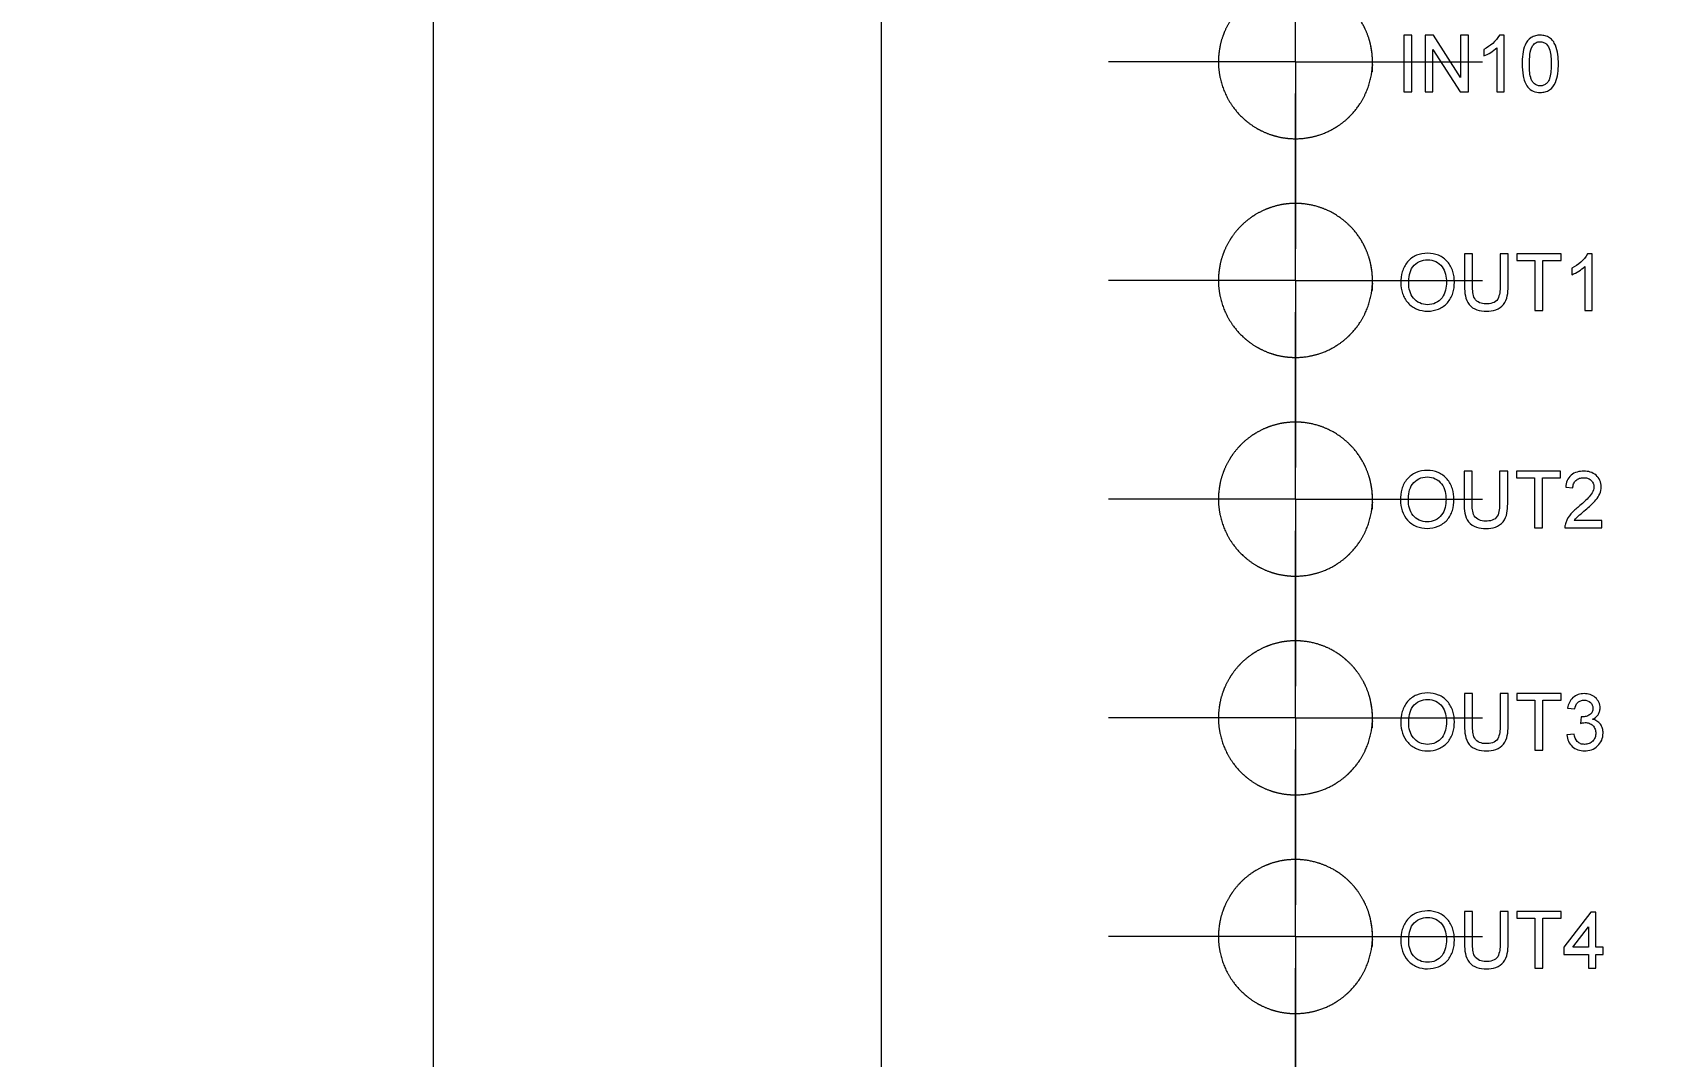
# Model space of a CAD drawing. Header units: millimetres. Extents: x -568 to 210, y 0 to 297.
# Drawn here: x 57.74 to 94.82, y 123.46 to 146.72 of the extents above; entities that cross this region are included whole.
import ezdxf

# ---------------------------------------------------------------- set-up
doc = ezdxf.new("R2010")
doc.units = ezdxf.units.MM
doc.styles.add('SLDTEXTSTYLE2', font='TXT', dxfattribs={"width": 0.605})
doc.dimstyles.new('SLDDIMSTYLE2', dxfattribs={"dimtxt": 2.568319, "dimasz": 3.5, "dimexe": 0, "dimexo": 0.0625, "dimgap": 0.64208, "dimtad": 2, "dimrnd": 1e-09, "dimzin": 12, "dimdsep": 46, "dimtxsty": 'SLDTEXTSTYLE2', "dimsah": 1, "dimcen": 0.09, "dimadec": 0, "dimazin": 0, "dimtfac": 1, "dimtofl": 0, "dimtmove": 0, "dimatfit": 3, "dimfxl": 1, "dimtolj": 1, "dimtzin": 12, "dimarcsym": 0})
doc.dimstyles.new('SLDDIMSTYLE4', dxfattribs={"dimtxt": 2.568319, "dimasz": 3.5, "dimexe": 0, "dimexo": 0.0625, "dimgap": 0.64208, "dimtad": 2, "dimrnd": 1e-09, "dimzin": 12, "dimdsep": 46, "dimtxsty": 'SLDTEXTSTYLE2', "dimblk1": 'NONE', "dimblk2": 'NONE', "dimsah": 1, "dimcen": 0.09, "dimadec": 0, "dimazin": 0, "dimtfac": 1, "dimtofl": 0, "dimtmove": 0, "dimatfit": 3, "dimldrblk": 'NONE', "dimfxl": 1, "dimtolj": 1, "dimtzin": 12, "dimarcsym": 0})

# ---------------------------------------------------------------- blocks, each defined once
blk = doc.blocks.new('*D5')
at = {"color": 7, "linetype": 'Continuous', "lineweight": 0}
for p, q in [((78.506, 255.585), (65.837, 255.585)), ((66.837, 255.585), (66.837, 101.342)), ((79.006, 101.342), (65.837, 101.342))]:
    blk.add_line(p, q, dxfattribs=at)
for points in [[(66.837, 255.585), (66.298, 252.085), (67.375, 252.085)], [(66.837, 101.342), (67.375, 104.842), (66.298, 104.842)]]:
    blk.add_solid(points, dxfattribs=at)
at = {"color": 7, "linetype": 'Continuous', "lineweight": 0, "insert": (63.426, 179.366), "char_height": 2.6458, "attachment_point": 1, "rotation": 90, "style": 'SLDTEXTSTYLE2'}
blk.add_mtext('154.24', dxfattribs=at)
blk = doc.blocks.new('SW_CENTERMARKSYMBOL_2')
at = {"color": 0, "linetype": 'Continuous', "lineweight": 0}
for p, q in [((0, 2.5), (0, 4.2494)), ((0, 0), (0, 2.5)), ((-2.5, 0), (-4.2494, 0)), ((0, 0), (-2.5, 0)), ((0, 0), (0, -2.5)), ((0, 0), (2.5, 0)), ((2.5, 0), (4.2494, 0)), ((0, -2.5), (0, -4.2494))]:
    blk.add_line(p, q, dxfattribs=at)
blk = doc.blocks.new('SW_CENTERMARKSYMBOL_3')
at = {"color": 0, "linetype": 'Continuous', "lineweight": 0}
for p, q in [((0, 2.5), (0, 4.2494)), ((0, 0), (0, 2.5)), ((-2.5, 0), (-4.2494, 0)), ((0, 0), (-2.5, 0)), ((0, 0), (0, -2.5)), ((0, 0), (2.5, 0)), ((2.5, 0), (4.2494, 0)), ((0, -2.5), (0, -4.2494))]:
    blk.add_line(p, q, dxfattribs=at)
blk = doc.blocks.new('SW_CENTERMARKSYMBOL_4')
at = {"color": 0, "linetype": 'Continuous', "lineweight": 0}
for p, q in [((0, 2.5), (0, 4.2494)), ((0, 0), (0, 2.5)), ((-2.5, 0), (-4.2494, 0)), ((0, 0), (-2.5, 0)), ((0, 0), (0, -2.5)), ((0, 0), (2.5, 0)), ((2.5, 0), (4.2494, 0)), ((0, -2.5), (0, -4.2494))]:
    blk.add_line(p, q, dxfattribs=at)
blk = doc.blocks.new('SW_CENTERMARKSYMBOL_5')
at = {"color": 0, "linetype": 'Continuous', "lineweight": 0}
for p, q in [((0, 2.5), (0, 4.2494)), ((0, 0), (0, 2.5)), ((-2.5, 0), (-4.2494, 0)), ((0, 0), (-2.5, 0)), ((0, 0), (0, -2.5)), ((0, 0), (2.5, 0)), ((2.5, 0), (4.2494, 0)), ((0, -2.5), (0, -4.2494))]:
    blk.add_line(p, q, dxfattribs=at)
blk = doc.blocks.new('SW_CENTERMARKSYMBOL_6')
at = {"color": 0, "linetype": 'Continuous', "lineweight": 0}
for p, q in [((0, 2.5), (0, 4.2494)), ((0, 0), (0, 2.5)), ((-2.5, 0), (-4.2494, 0)), ((0, 0), (-2.5, 0)), ((0, 0), (0, -2.5)), ((0, 0), (2.5, 0)), ((2.5, 0), (4.2494, 0)), ((0, -2.5), (0, -4.2494))]:
    blk.add_line(p, q, dxfattribs=at)
blk = doc.blocks.new('SW_CENTERMARKSYMBOL_7')
at = {"color": 0, "linetype": 'Continuous', "lineweight": 0}
for p, q in [((0, 2.5), (0, 4.2494)), ((0, 0), (0, 2.5)), ((-2.5, 0), (-4.2494, 0)), ((0, 0), (-2.5, 0)), ((0, 0), (0, -2.5)), ((0, 0), (2.5, 0)), ((2.5, 0), (4.2494, 0)), ((0, -2.5), (0, -4.2494))]:
    blk.add_line(p, q, dxfattribs=at)
blk = doc.blocks.new('*D37')
at = {"color": 7, "linetype": 'Continuous', "lineweight": 0, "attachment_point": 1, "rotation": 353.1961, "style": 'SLDTEXTSTYLE2'}
for s, insert, char_height in [('R', (122.812, 157.195), 2.646), ('719.48', (125.34, 156.894), 2.6458)]:
    blk.add_mtext(s, dxfattribs=dict(at, insert=insert, char_height=char_height))
blk = doc.blocks.new('_NONE')

msp = doc.modelspace()

# ---------------------------------------------------------------- linework, layer by layer
at = {"color": 7, "linetype": 'Continuous', "lineweight": 15}
for p, q in [((77.006, 236.185), (77.006, 104.291)), ((88.88, 146.658), (88.88, 145.374)), ((89.061, 146.658), (88.88, 146.658)), ((89.061, 145.374), (89.061, 146.658)), ((89.358, 146.658), (89.358, 145.374)), ((89.549, 146.658), (89.358, 146.658)), ((90.164, 145.7), (89.549, 146.658)), ((90.164, 146.658), (90.164, 145.7)), ((90.346, 146.658), (90.164, 146.658)), ((90.346, 145.374), (90.346, 146.658)), ((91.152, 146.658), (91.046, 146.658)), ((91.152, 145.374), (91.152, 146.658)), ((89.539, 146.332), (90.154, 145.374)), ((89.539, 145.374), (89.539, 146.332)), ((90.691, 146.337), (90.691, 146.186)), ((90.988, 146.375), (90.988, 145.374)), ((88.88, 145.374), (89.061, 145.374)), ((89.358, 145.374), (89.539, 145.374)), ((90.154, 145.374), (90.346, 145.374)), ((90.988, 145.374), (91.152, 145.374)), ((90.256, 141.69), (90.256, 140.951)), ((90.437, 141.69), (90.256, 141.69)), ((90.437, 140.96), (90.437, 141.69)), ((91.244, 141.69), (91.063, 141.69)), ((91.063, 141.69), (91.063, 140.96)), ((91.244, 140.951), (91.244, 141.69)), ((91.442, 141.69), (91.442, 141.542)), ((92.446, 141.69), (91.442, 141.69)), ((92.446, 141.542), (92.446, 141.69)), ((93.154, 141.69), (93.048, 141.69)), ((93.154, 140.406), (93.154, 141.69)), ((91.442, 141.542), (91.853, 141.542)), ((91.853, 141.542), (91.853, 140.406)), ((92.034, 141.542), (92.446, 141.542)), ((92.034, 140.406), (92.034, 141.542)), ((92.693, 141.369), (92.693, 141.217)), ((92.989, 141.406), (92.989, 140.406)), ((91.853, 140.406), (92.034, 140.406)), ((92.989, 140.406), (93.154, 140.406)), ((90.247, 136.755), (90.247, 136.016)), ((90.428, 136.755), (90.247, 136.755)), ((90.428, 136.024), (90.428, 136.755)), ((91.053, 136.755), (91.053, 136.024)), ((91.235, 136.755), (91.053, 136.755)), ((91.235, 136.016), (91.235, 136.755)), ((92.436, 136.755), (91.432, 136.755)), ((91.432, 136.755), (91.432, 136.606)), ((91.432, 136.606), (91.844, 136.606)), ((91.844, 136.606), (91.844, 135.47)), ((92.025, 136.606), (92.436, 136.606)), ((92.025, 135.47), (92.025, 136.606)), ((92.436, 136.606), (92.436, 136.755)), ((92.552, 136.392), (92.716, 136.376)), ((91.844, 135.47), (92.025, 135.47)), ((92.535, 135.47), (93.375, 135.47)), ((93.375, 135.635), (92.747, 135.635)), ((93.375, 135.47), (93.375, 135.635)), ((90.437, 131.701), (90.256, 131.701)), ((90.256, 131.701), (90.256, 130.962)), ((90.437, 130.971), (90.437, 131.701)), ((91.244, 131.701), (91.063, 131.701)), ((91.063, 131.701), (91.063, 130.971)), ((91.244, 130.962), (91.244, 131.701)), ((91.442, 131.701), (91.442, 131.553)), ((92.446, 131.701), (91.442, 131.701)), ((92.446, 131.553), (92.446, 131.701)), ((91.442, 131.553), (91.853, 131.553)), ((91.853, 131.553), (91.853, 130.417)), ((92.034, 131.553), (92.446, 131.553)), ((92.034, 130.417), (92.034, 131.553)), ((92.594, 131.372), (92.759, 131.355)), ((92.906, 131.174), (92.889, 131.026)), ((92.742, 130.779), (92.578, 130.763)), ((91.853, 130.417), (92.034, 130.417)), ((90.437, 126.751), (90.256, 126.751)), ((90.256, 126.751), (90.256, 126.012)), ((90.437, 126.02), (90.437, 126.751)), ((91.063, 126.751), (91.063, 126.02)), ((91.244, 126.751), (91.063, 126.751)), ((91.244, 126.012), (91.244, 126.751)), ((92.446, 126.751), (91.442, 126.751)), ((91.442, 126.751), (91.442, 126.602)), ((91.442, 126.602), (91.853, 126.602)), ((91.853, 126.602), (91.853, 125.467)), ((92.034, 126.602), (92.446, 126.602)), ((92.034, 125.467), (92.034, 126.602)), ((92.446, 126.602), (92.446, 126.751)), ((93.121, 126.734), (92.512, 125.944)), ((93.236, 126.734), (93.121, 126.734)), ((93.236, 125.944), (93.236, 126.734)), ((92.715, 125.944), (93.072, 126.406)), ((93.072, 126.406), (93.072, 125.944)), ((92.512, 125.944), (92.512, 125.779)), ((92.512, 125.779), (93.072, 125.779)), ((93.072, 125.944), (92.715, 125.944)), ((93.072, 125.779), (93.072, 125.467)), ((93.401, 125.944), (93.236, 125.944)), ((93.236, 125.779), (93.401, 125.779)), ((93.236, 125.467), (93.236, 125.779)), ((93.401, 125.779), (93.401, 125.944)), ((91.853, 125.467), (92.034, 125.467)), ((93.072, 125.467), (93.236, 125.467))]:
    msp.add_line(p, q, dxfattribs=at)
for points, knots in [([(88.165, 145.826), (88.165, 146.171), (88.154, 146.284), (88.11, 146.507), (88.076, 146.618), (87.989, 146.829), (87.936, 146.929), (87.809, 147.119), (87.736, 147.21), (87.494, 147.452), (87.299, 147.583), (86.877, 147.759), (86.646, 147.805), (86.302, 147.805), (86.186, 147.794), (85.96, 147.749), (85.851, 147.716), (85.639, 147.628), (85.536, 147.572), (85.347, 147.445), (85.258, 147.373), (85.095, 147.209), (85.023, 147.12), (84.897, 146.931), (84.842, 146.829), (84.755, 146.617), (84.722, 146.509), (84.678, 146.285), (84.666, 146.17), (84.666, 145.829), (84.712, 145.599), (84.885, 145.179), (85.014, 144.984), (85.255, 144.742), (85.345, 144.667), (85.536, 144.54), (85.636, 144.485), (85.848, 144.397), (85.96, 144.363), (86.184, 144.318), (86.298, 144.307), (86.645, 144.306), (86.873, 144.352), (87.193, 144.484), (87.293, 144.538), (87.483, 144.665), (87.573, 144.739), (87.815, 144.982), (87.945, 145.177), (88.119, 145.597), (88.165, 145.826), (88.165, 146.171)], [-0.0625, -0.0625, 0, 0, 0.03125, 0.03125, 0.0625, 0.0625, 0.09375, 0.09375, 0.125, 0.125, 0.1875, 0.1875, 0.25, 0.25, 0.28125, 0.28125, 0.3125, 0.3125, 0.34375, 0.34375, 0.375, 0.375, 0.40625, 0.40625, 0.4375, 0.4375, 0.46875, 0.46875, 0.5, 0.5, 0.5625, 0.5625, 0.625, 0.625, 0.65625, 0.65625, 0.6875, 0.6875, 0.71875, 0.71875, 0.75, 0.75, 0.8125, 0.8125, 0.84375, 0.84375, 0.875, 0.875, 0.9375, 0.9375, 1, 1, 1.03125, 1.03125]), ([(91.975, 146.658), (91.939, 146.658), (91.903, 146.655), (91.832, 146.637), (91.798, 146.622), (91.706, 146.563), (91.661, 146.5), (91.603, 146.368), (91.587, 146.296), (91.567, 146.152), (91.564, 146.08), (91.564, 146.008)], [0, 0, 0, 0, 0.125, 0.125, 0.25, 0.25, 0.5, 0.5, 0.75, 0.75, 1, 1, 1, 1]), ([(91.803, 146.422), (91.824, 146.448), (91.848, 146.472), (91.906, 146.503), (91.94, 146.509), (91.974, 146.51)], [0, 0, 0, 0, 0.5, 0.5, 1, 1, 1, 1]), ([(91.974, 146.51), (92, 146.509), (92.026, 146.506), (92.076, 146.486), (92.098, 146.472), (92.155, 146.417), (92.179, 146.369), (92.22, 146.218), (92.222, 146.112), (92.222, 146.008)], [0, 0, 0, 0, 0.125, 0.125, 0.25, 0.25, 0.5, 0.5, 1, 1, 1, 1]), ([(92.387, 146.008), (92.386, 146.08), (92.384, 146.152), (92.365, 146.294), (92.346, 146.364), (92.304, 146.465), (92.287, 146.497), (92.244, 146.556), (92.217, 146.581), (92.154, 146.621), (92.12, 146.635), (92.049, 146.654), (92.012, 146.657), (91.975, 146.658)], [0, 0, 0, 0, 0.25, 0.25, 0.5, 0.5, 0.625, 0.625, 0.75, 0.75, 0.875, 0.875, 1, 1, 1, 1]), ([(91.728, 146.008), (91.729, 146.079), (91.731, 146.15), (91.75, 146.291), (91.766, 146.361), (91.803, 146.422)], [0, 0, 0, 0, 0.5, 0.5, 1, 1, 1, 1]), ([(91.564, 146.008), (91.565, 145.916), (91.569, 145.825), (91.596, 145.689), (91.607, 145.645), (91.64, 145.559), (91.662, 145.519), (91.689, 145.481)], [0, 0, 0, 0, 0.5, 0.5, 0.75, 0.75, 1, 1, 1, 1]), ([(91.975, 145.506), (91.949, 145.507), (91.923, 145.511), (91.874, 145.531), (91.852, 145.546), (91.814, 145.582), (91.798, 145.602), (91.773, 145.648), (91.764, 145.673), (91.731, 145.799), (91.729, 145.904), (91.728, 146.008)], [0, 0, 0, 0, 0.125, 0.125, 0.25, 0.25, 0.375, 0.375, 0.5, 0.5, 1, 1, 1, 1]), ([(92.222, 146.008), (92.222, 145.904), (92.22, 145.799), (92.186, 145.673), (92.178, 145.648), (92.153, 145.602), (92.136, 145.582), (92.098, 145.546), (92.076, 145.531), (92.028, 145.511), (92.002, 145.507), (91.975, 145.506)], [0, 0, 0, 0, 0.5, 0.5, 0.625, 0.625, 0.75, 0.75, 0.875, 0.875, 1, 1, 1, 1]), ([(91.975, 145.358), (92.012, 145.358), (92.048, 145.362), (92.119, 145.379), (92.154, 145.394), (92.245, 145.454), (92.29, 145.516), (92.348, 145.649), (92.364, 145.72), (92.384, 145.863), (92.386, 145.935), (92.387, 146.008)], [0, 0, 0, 0, 0.125, 0.125, 0.25, 0.25, 0.5, 0.5, 0.75, 0.75, 1, 1, 1, 1]), ([(91.689, 145.481), (91.724, 145.441), (91.768, 145.407), (91.867, 145.366), (91.921, 145.359), (91.975, 145.358)], [0, 0, 0, 0, 0.5, 0.5, 1, 1, 1, 1]), ([(88.165, 140.858), (88.165, 141.203), (88.154, 141.316), (88.11, 141.539), (88.076, 141.649), (87.989, 141.861), (87.936, 141.961), (87.809, 142.151), (87.736, 142.241), (87.494, 142.484), (87.299, 142.615), (86.877, 142.791), (86.646, 142.837), (86.302, 142.837), (86.186, 142.826), (85.96, 142.781), (85.851, 142.747), (85.639, 142.659), (85.536, 142.604), (85.346, 142.477), (85.258, 142.404), (85.095, 142.241), (85.023, 142.152), (84.896, 141.963), (84.842, 141.861), (84.755, 141.649), (84.722, 141.54), (84.678, 141.317), (84.666, 141.202), (84.666, 140.861), (84.712, 140.632), (84.885, 140.212), (85.014, 140.016), (85.255, 139.774), (85.345, 139.7), (85.535, 139.572), (85.636, 139.518), (85.848, 139.429), (85.959, 139.395), (86.184, 139.35), (86.298, 139.339), (86.645, 139.338), (86.874, 139.384), (87.193, 139.516), (87.294, 139.57), (87.484, 139.698), (87.574, 139.772), (87.816, 140.014), (87.945, 140.209), (88.119, 140.629), (88.165, 140.858), (88.165, 141.203)], [-0.0625, -0.0625, 0, 0, 0.03125, 0.03125, 0.0625, 0.0625, 0.09375, 0.09375, 0.125, 0.125, 0.1875, 0.1875, 0.25, 0.25, 0.28125, 0.28125, 0.3125, 0.3125, 0.34375, 0.34375, 0.375, 0.375, 0.40625, 0.40625, 0.4375, 0.4375, 0.46875, 0.46875, 0.5, 0.5, 0.5625, 0.5625, 0.625, 0.625, 0.65625, 0.65625, 0.6875, 0.6875, 0.71875, 0.71875, 0.75, 0.75, 0.8125, 0.8125, 0.84375, 0.84375, 0.875, 0.875, 0.9375, 0.9375, 1, 1, 1.03125, 1.03125]), ([(89.417, 141.706), (89.331, 141.704), (89.245, 141.692), (89.087, 141.625), (89.016, 141.573), (88.905, 141.443), (88.865, 141.366), (88.816, 141.202), (88.809, 141.116), (88.807, 141.031)], [0, 0, 0, 0, 0.25, 0.25, 0.5, 0.5, 0.75, 0.75, 1, 1, 1, 1]), ([(90.026, 141.046), (90.024, 141.13), (90.015, 141.212), (89.964, 141.372), (89.924, 141.448), (89.813, 141.576), (89.742, 141.625), (89.588, 141.691), (89.502, 141.705), (89.417, 141.706)], [0, 0, 0, 0, 0.25, 0.25, 0.5, 0.5, 0.75, 0.75, 1, 1, 1, 1]), ([(88.989, 141.029), (88.99, 141.093), (88.993, 141.157), (89.019, 141.283), (89.042, 141.345), (89.119, 141.449), (89.172, 141.489), (89.288, 141.545), (89.353, 141.557), (89.418, 141.558)], [0, 0, 0, 0, 0.25, 0.25, 0.5, 0.5, 0.75, 0.75, 1, 1, 1, 1]), ([(89.418, 141.558), (89.481, 141.557), (89.544, 141.545), (89.657, 141.49), (89.707, 141.45), (89.781, 141.35), (89.807, 141.292), (89.838, 141.172), (89.844, 141.109), (89.845, 141.047)], [0, 0, 0, 0, 0.25, 0.25, 0.5, 0.5, 0.75, 0.75, 1, 1, 1, 1]), ([(88.807, 141.031), (88.808, 140.948), (88.821, 140.868), (88.876, 140.713), (88.916, 140.639), (89.028, 140.516), (89.097, 140.468), (89.249, 140.404), (89.333, 140.39), (89.417, 140.389)], [0, 0, 0, 0, 0.25, 0.25, 0.5, 0.5, 0.75, 0.75, 1, 1, 1, 1]), ([(89.416, 140.537), (89.354, 140.539), (89.293, 140.549), (89.182, 140.601), (89.133, 140.64), (89.056, 140.733), (89.028, 140.789), (88.995, 140.907), (88.989, 140.968), (88.989, 141.029)], [0, 0, 0, 0, 0.25, 0.25, 0.5, 0.5, 0.75, 0.75, 1, 1, 1, 1]), ([(89.845, 141.047), (89.844, 140.985), (89.839, 140.923), (89.809, 140.804), (89.783, 140.745), (89.706, 140.645), (89.656, 140.604), (89.543, 140.549), (89.479, 140.539), (89.416, 140.537)], [0, 0, 0, 0, 0.25, 0.25, 0.5, 0.5, 0.75, 0.75, 1, 1, 1, 1]), ([(89.417, 140.389), (89.501, 140.391), (89.585, 140.405), (89.74, 140.47), (89.812, 140.517), (89.922, 140.643), (89.963, 140.719), (90.014, 140.877), (90.024, 140.962), (90.026, 141.046)], [0, 0, 0, 0, 0.25, 0.25, 0.5, 0.5, 0.75, 0.75, 1, 1, 1, 1]), ([(90.256, 140.951), (90.257, 140.879), (90.26, 140.807), (90.288, 140.665), (90.313, 140.594), (90.404, 140.483), (90.469, 140.442), (90.607, 140.396), (90.68, 140.39), (90.753, 140.389)], [0, 0, 0, 0, 0.25, 0.25, 0.5, 0.5, 0.75, 0.75, 1, 1, 1, 1]), ([(90.739, 140.554), (90.69, 140.555), (90.64, 140.561), (90.551, 140.601), (90.511, 140.634), (90.461, 140.717), (90.451, 140.766), (90.439, 140.862), (90.438, 140.911), (90.437, 140.96)], [0, 0, 0, 0, 0.25, 0.25, 0.5, 0.5, 0.75, 0.75, 1, 1, 1, 1]), ([(91.063, 140.96), (91.062, 140.909), (91.061, 140.859), (91.046, 140.759), (91.034, 140.708), (90.982, 140.622), (90.938, 140.591), (90.842, 140.559), (90.79, 140.555), (90.739, 140.554)], [0, 0, 0, 0, 0.25, 0.25, 0.5, 0.5, 0.75, 0.75, 1, 1, 1, 1]), ([(90.753, 140.389), (90.826, 140.39), (90.898, 140.397), (91.034, 140.445), (91.095, 140.488), (91.188, 140.597), (91.213, 140.667), (91.24, 140.808), (91.243, 140.879), (91.244, 140.951)], [0, 0, 0, 0, 0.25, 0.25, 0.5, 0.5, 0.75, 0.75, 1, 1, 1, 1]), ([(88.165, 135.89), (88.165, 136.235), (88.154, 136.348), (88.11, 136.57), (88.076, 136.681), (87.989, 136.892), (87.936, 136.993), (87.81, 137.183), (87.736, 137.273), (87.494, 137.516), (87.299, 137.647), (86.877, 137.823), (86.646, 137.869), (86.302, 137.869), (86.186, 137.858), (85.96, 137.813), (85.851, 137.779), (85.638, 137.691), (85.536, 137.636), (85.346, 137.509), (85.258, 137.436), (85.095, 137.272), (85.022, 137.184), (84.896, 136.994), (84.842, 136.892), (84.755, 136.681), (84.722, 136.572), (84.678, 136.349), (84.666, 136.234), (84.666, 135.893), (84.712, 135.664), (84.884, 135.244), (85.014, 135.049), (85.255, 134.806), (85.344, 134.732), (85.535, 134.604), (85.635, 134.55), (85.847, 134.461), (85.959, 134.427), (86.184, 134.382), (86.298, 134.37), (86.645, 134.37), (86.874, 134.416), (87.193, 134.548), (87.294, 134.602), (87.484, 134.73), (87.574, 134.804), (87.816, 135.047), (87.946, 135.241), (88.119, 135.661), (88.165, 135.89), (88.165, 136.235)], [-0.0625, -0.0625, 0, 0, 0.03125, 0.03125, 0.0625, 0.0625, 0.09375, 0.09375, 0.125, 0.125, 0.1875, 0.1875, 0.25, 0.25, 0.28125, 0.28125, 0.3125, 0.3125, 0.34375, 0.34375, 0.375, 0.375, 0.40625, 0.40625, 0.4375, 0.4375, 0.46875, 0.46875, 0.5, 0.5, 0.5625, 0.5625, 0.625, 0.625, 0.65625, 0.65625, 0.6875, 0.6875, 0.71875, 0.71875, 0.75, 0.75, 0.8125, 0.8125, 0.84375, 0.84375, 0.875, 0.875, 0.9375, 0.9375, 1, 1, 1.03125, 1.03125]), ([(89.408, 136.771), (89.322, 136.769), (89.235, 136.757), (89.077, 136.69), (89.007, 136.637), (88.895, 136.508), (88.855, 136.43), (88.807, 136.266), (88.799, 136.181), (88.798, 136.096)], [0, 0, 0, 0, 0.25, 0.25, 0.5, 0.5, 0.75, 0.75, 1, 1, 1, 1]), ([(88.979, 136.094), (88.98, 136.158), (88.984, 136.222), (89.01, 136.347), (89.033, 136.41), (89.11, 136.514), (89.163, 136.554), (89.278, 136.61), (89.344, 136.622), (89.409, 136.623)], [0, 0, 0, 0, 0.25, 0.25, 0.5, 0.5, 0.75, 0.75, 1, 1, 1, 1]), ([(90.016, 136.111), (90.015, 136.194), (90.006, 136.277), (89.954, 136.437), (89.915, 136.513), (89.804, 136.64), (89.733, 136.689), (89.578, 136.756), (89.493, 136.77), (89.408, 136.771)], [0, 0, 0, 0, 0.25, 0.25, 0.5, 0.5, 0.75, 0.75, 1, 1, 1, 1]), ([(89.409, 136.623), (89.472, 136.622), (89.535, 136.61), (89.647, 136.555), (89.698, 136.515), (89.772, 136.415), (89.797, 136.357), (89.829, 136.236), (89.835, 136.174), (89.835, 136.112)], [0, 0, 0, 0, 0.25, 0.25, 0.5, 0.5, 0.75, 0.75, 1, 1, 1, 1]), ([(92.963, 136.755), (92.912, 136.754), (92.861, 136.749), (92.762, 136.721), (92.716, 136.697), (92.638, 136.63), (92.607, 136.587), (92.567, 136.494), (92.558, 136.443), (92.552, 136.392)], [0, 0, 0, 0, 0.25, 0.25, 0.5, 0.5, 0.75, 0.75, 1, 1, 1, 1]), ([(92.716, 136.376), (92.717, 136.407), (92.721, 136.438), (92.743, 136.498), (92.761, 136.524), (92.807, 136.567), (92.835, 136.583), (92.896, 136.603), (92.928, 136.606), (92.96, 136.606)], [0, 0, 0, 0, 0.25, 0.25, 0.5, 0.5, 0.75, 0.75, 1, 1, 1, 1]), ([(92.96, 136.606), (92.989, 136.606), (93.018, 136.603), (93.074, 136.586), (93.1, 136.572), (93.144, 136.533), (93.163, 136.51), (93.188, 136.457), (93.193, 136.428), (93.194, 136.399)], [0, 0, 0, 0, 0.25, 0.25, 0.5, 0.5, 0.75, 0.75, 1, 1, 1, 1]), ([(93.358, 136.4), (93.357, 136.45), (93.35, 136.5), (93.309, 136.59), (93.278, 136.63), (93.204, 136.695), (93.159, 136.72), (93.064, 136.749), (93.013, 136.754), (92.963, 136.755)], [0, 0, 0, 0, 0.25, 0.25, 0.5, 0.5, 0.75, 0.75, 1, 1, 1, 1]), ([(88.798, 136.096), (88.799, 136.013), (88.811, 135.933), (88.866, 135.777), (88.906, 135.704), (89.018, 135.581), (89.087, 135.533), (89.24, 135.469), (89.323, 135.455), (89.407, 135.454)], [0, 0, 0, 0, 0.25, 0.25, 0.5, 0.5, 0.75, 0.75, 1, 1, 1, 1]), ([(89.406, 135.602), (89.345, 135.604), (89.283, 135.614), (89.173, 135.665), (89.124, 135.705), (89.047, 135.798), (89.019, 135.854), (88.986, 135.971), (88.98, 136.032), (88.979, 136.094)], [0, 0, 0, 0, 0.25, 0.25, 0.5, 0.5, 0.75, 0.75, 1, 1, 1, 1]), ([(89.835, 136.112), (89.834, 136.05), (89.829, 135.988), (89.799, 135.869), (89.773, 135.81), (89.697, 135.71), (89.647, 135.669), (89.533, 135.614), (89.47, 135.604), (89.406, 135.602)], [0, 0, 0, 0, 0.25, 0.25, 0.5, 0.5, 0.75, 0.75, 1, 1, 1, 1]), ([(89.407, 135.454), (89.492, 135.456), (89.575, 135.47), (89.731, 135.535), (89.803, 135.582), (89.913, 135.708), (89.953, 135.784), (90.005, 135.942), (90.015, 136.026), (90.016, 136.111)], [0, 0, 0, 0, 0.25, 0.25, 0.5, 0.5, 0.75, 0.75, 1, 1, 1, 1]), ([(93.194, 136.399), (93.193, 136.35), (93.177, 136.303), (93.129, 136.22), (93.097, 136.183), (92.996, 136.077), (92.923, 136.013), (92.849, 135.951)], [0, 0, 0, 0, 0.25, 0.25, 0.5, 0.5, 1, 1, 1, 1]), ([(93.002, 135.873), (93.086, 135.945), (93.171, 136.016), (93.274, 136.145), (93.305, 136.19), (93.347, 136.292), (93.357, 136.345), (93.358, 136.4)], [0, 0, 0, 0, 0.5, 0.5, 0.75, 0.75, 1, 1, 1, 1]), ([(90.247, 136.016), (90.247, 135.944), (90.251, 135.872), (90.278, 135.73), (90.303, 135.659), (90.395, 135.548), (90.459, 135.507), (90.598, 135.461), (90.671, 135.455), (90.744, 135.454)], [0, 0, 0, 0, 0.25, 0.25, 0.5, 0.5, 0.75, 0.75, 1, 1, 1, 1]), ([(90.73, 135.619), (90.68, 135.62), (90.631, 135.626), (90.541, 135.666), (90.502, 135.699), (90.451, 135.782), (90.441, 135.831), (90.43, 135.927), (90.428, 135.976), (90.428, 136.024)], [0, 0, 0, 0, 0.25, 0.25, 0.5, 0.5, 0.75, 0.75, 1, 1, 1, 1]), ([(91.053, 136.024), (91.053, 135.974), (91.051, 135.924), (91.037, 135.823), (91.025, 135.773), (90.973, 135.687), (90.928, 135.656), (90.832, 135.624), (90.781, 135.62), (90.73, 135.619)], [0, 0, 0, 0, 0.25, 0.25, 0.5, 0.5, 0.75, 0.75, 1, 1, 1, 1]), ([(90.744, 135.454), (90.816, 135.455), (90.888, 135.462), (91.025, 135.51), (91.086, 135.553), (91.178, 135.662), (91.204, 135.732), (91.231, 135.873), (91.234, 135.944), (91.235, 136.016)], [0, 0, 0, 0, 0.25, 0.25, 0.5, 0.5, 0.75, 0.75, 1, 1, 1, 1]), ([(92.849, 135.951), (92.786, 135.901), (92.725, 135.849), (92.62, 135.729), (92.579, 135.659), (92.552, 135.585)], [0, 0, 0, 0, 0.5, 0.5, 1, 1, 1, 1]), ([(92.747, 135.635), (92.764, 135.659), (92.782, 135.682), (92.803, 135.702), (92.823, 135.723), (92.845, 135.742), (92.868, 135.761), (92.912, 135.799), (92.957, 135.836), (93.002, 135.873)], [0, 0, 0, 0, 0.000088015, 0.000088015, 0.000088015, 0.0001758013, 0.0001758013, 0.0001758013, 0.0003511761, 0.0003511761, 0.0003511761, 0.0003511761]), ([(92.552, 135.585), (92.547, 135.567), (92.542, 135.548), (92.539, 135.529), (92.537, 135.519), (92.536, 135.51), (92.536, 135.5), (92.535, 135.49), (92.535, 135.48), (92.535, 135.47)], [0, 0, 0, 0, 0.0000577205, 0.0000577205, 0.0000577205, 0.0000872214, 0.0000872214, 0.0000872214, 0.0001169303, 0.0001169303, 0.0001169303, 0.0001169303]), ([(88.165, 130.922), (88.165, 131.267), (88.154, 131.38), (88.11, 131.602), (88.077, 131.713), (87.989, 131.924), (87.936, 132.024), (87.81, 132.214), (87.736, 132.305), (87.575, 132.466), (87.487, 132.539), (87.296, 132.668), (87.194, 132.723), (86.877, 132.855), (86.646, 132.901), (86.302, 132.901), (86.186, 132.89), (85.96, 132.845), (85.85, 132.811), (85.638, 132.723), (85.535, 132.668), (85.346, 132.54), (85.257, 132.468), (85.094, 132.304), (85.022, 132.215), (84.896, 132.026), (84.842, 131.924), (84.755, 131.713), (84.722, 131.604), (84.678, 131.381), (84.666, 131.265), (84.666, 130.925), (84.711, 130.696), (84.884, 130.276), (85.014, 130.081), (85.254, 129.838), (85.344, 129.764), (85.535, 129.636), (85.635, 129.582), (85.847, 129.493), (85.959, 129.459), (86.184, 129.414), (86.298, 129.402), (86.645, 129.402), (86.874, 129.448), (87.193, 129.581), (87.294, 129.635), (87.484, 129.762), (87.574, 129.836), (87.816, 130.079), (87.946, 130.274), (88.119, 130.693), (88.165, 130.922), (88.165, 131.267)], [-0.0625, -0.0625, 0, 0, 0.03125, 0.03125, 0.0625, 0.0625, 0.09375, 0.09375, 0.125, 0.125, 0.15625, 0.15625, 0.1875, 0.1875, 0.25, 0.25, 0.28125, 0.28125, 0.3125, 0.3125, 0.34375, 0.34375, 0.375, 0.375, 0.40625, 0.40625, 0.4375, 0.4375, 0.46875, 0.46875, 0.5, 0.5, 0.5625, 0.5625, 0.625, 0.625, 0.65625, 0.65625, 0.6875, 0.6875, 0.71875, 0.71875, 0.75, 0.75, 0.8125, 0.8125, 0.84375, 0.84375, 0.875, 0.875, 0.9375, 0.9375, 1, 1, 1.03125, 1.03125]), ([(89.417, 131.718), (89.331, 131.716), (89.245, 131.704), (89.087, 131.636), (89.016, 131.584), (88.905, 131.454), (88.865, 131.377), (88.816, 131.213), (88.809, 131.127), (88.807, 131.042)], [0, 0, 0, 0, 0.25, 0.25, 0.5, 0.5, 0.75, 0.75, 1, 1, 1, 1]), ([(90.026, 131.057), (90.024, 131.141), (90.015, 131.224), (89.964, 131.383), (89.924, 131.459), (89.813, 131.587), (89.743, 131.636), (89.588, 131.702), (89.503, 131.716), (89.417, 131.718)], [0, 0, 0, 0, 0.25, 0.25, 0.5, 0.5, 0.75, 0.75, 1, 1, 1, 1]), ([(92.97, 131.701), (92.924, 131.7), (92.878, 131.695), (92.791, 131.665), (92.751, 131.641), (92.683, 131.58), (92.656, 131.542), (92.615, 131.461), (92.603, 131.417), (92.594, 131.372)], [0, 0, 0, 0, 0.25, 0.25, 0.5, 0.5, 0.75, 0.75, 1, 1, 1, 1]), ([(93.335, 131.375), (93.333, 131.42), (93.325, 131.465), (93.286, 131.547), (93.259, 131.584), (93.189, 131.643), (93.148, 131.665), (93.062, 131.694), (93.016, 131.7), (92.97, 131.701)], [0, 0, 0, 0, 0.25, 0.25, 0.5, 0.5, 0.75, 0.75, 1, 1, 1, 1]), ([(88.989, 131.04), (88.99, 131.104), (88.993, 131.168), (89.019, 131.294), (89.042, 131.356), (89.119, 131.46), (89.172, 131.5), (89.288, 131.556), (89.353, 131.568), (89.418, 131.569)], [0, 0, 0, 0, 0.25, 0.25, 0.5, 0.5, 0.75, 0.75, 1, 1, 1, 1]), ([(89.418, 131.569), (89.482, 131.568), (89.545, 131.556), (89.657, 131.502), (89.707, 131.461), (89.781, 131.361), (89.807, 131.303), (89.838, 131.183), (89.844, 131.121), (89.845, 131.058)], [0, 0, 0, 0, 0.25, 0.25, 0.5, 0.5, 0.75, 0.75, 1, 1, 1, 1]), ([(92.759, 131.355), (92.768, 131.408), (92.787, 131.461), (92.846, 131.517), (92.869, 131.531), (92.92, 131.549), (92.948, 131.552), (92.975, 131.553)], [0, 0, 0, 0, 0.5, 0.5, 0.75, 0.75, 1, 1, 1, 1]), ([(93.17, 131.369), (93.17, 131.34), (93.166, 131.311), (93.141, 131.259), (93.121, 131.237), (93.072, 131.205), (93.045, 131.192), (92.988, 131.176), (92.959, 131.174), (92.93, 131.173)], [0, 0, 0, 0, 0.25, 0.25, 0.5, 0.5, 0.75, 0.75, 1, 1, 1, 1]), ([(92.975, 131.553), (93.025, 131.552), (93.076, 131.538), (93.132, 131.486), (93.147, 131.465), (93.166, 131.419), (93.17, 131.394), (93.17, 131.369)], [0, 0, 0, 0, 0.5, 0.5, 0.75, 0.75, 1, 1, 1, 1]), ([(93.16, 131.12), (93.209, 131.144), (93.256, 131.176), (93.303, 131.243), (93.315, 131.268), (93.331, 131.32), (93.334, 131.347), (93.335, 131.375)], [0, 0, 0, 0, 0.5, 0.5, 0.75, 0.75, 1, 1, 1, 1]), ([(88.807, 131.042), (88.808, 130.96), (88.821, 130.879), (88.875, 130.724), (88.916, 130.651), (89.027, 130.528), (89.096, 130.48), (89.249, 130.416), (89.333, 130.402), (89.417, 130.401)], [0, 0, 0, 0, 0.25, 0.25, 0.5, 0.5, 0.75, 0.75, 1, 1, 1, 1]), ([(89.416, 130.549), (89.354, 130.55), (89.293, 130.56), (89.182, 130.612), (89.133, 130.651), (89.056, 130.745), (89.028, 130.801), (88.995, 130.918), (88.989, 130.979), (88.989, 131.04)], [0, 0, 0, 0, 0.25, 0.25, 0.5, 0.5, 0.75, 0.75, 1, 1, 1, 1]), ([(89.845, 131.058), (89.844, 130.996), (89.839, 130.935), (89.809, 130.815), (89.783, 130.756), (89.707, 130.657), (89.657, 130.616), (89.543, 130.56), (89.479, 130.55), (89.416, 130.549)], [0, 0, 0, 0, 0.25, 0.25, 0.5, 0.5, 0.75, 0.75, 1, 1, 1, 1]), ([(89.417, 130.401), (89.501, 130.402), (89.585, 130.416), (89.741, 130.481), (89.812, 130.529), (89.923, 130.655), (89.963, 130.73), (90.014, 130.889), (90.024, 130.973), (90.026, 131.057)], [0, 0, 0, 0, 0.25, 0.25, 0.5, 0.5, 0.75, 0.75, 1, 1, 1, 1]), ([(90.256, 130.962), (90.257, 130.89), (90.26, 130.818), (90.288, 130.676), (90.313, 130.605), (90.404, 130.494), (90.469, 130.454), (90.607, 130.408), (90.68, 130.402), (90.753, 130.401)], [0, 0, 0, 0, 0.25, 0.25, 0.5, 0.5, 0.75, 0.75, 1, 1, 1, 1]), ([(90.739, 130.565), (90.69, 130.566), (90.64, 130.573), (90.55, 130.612), (90.511, 130.645), (90.461, 130.729), (90.45, 130.778), (90.439, 130.874), (90.438, 130.922), (90.437, 130.971)], [0, 0, 0, 0, 0.25, 0.25, 0.5, 0.5, 0.75, 0.75, 1, 1, 1, 1]), ([(91.063, 130.971), (91.062, 130.92), (91.061, 130.87), (91.046, 130.77), (91.034, 130.72), (90.983, 130.633), (90.938, 130.603), (90.842, 130.57), (90.79, 130.566), (90.739, 130.565)], [0, 0, 0, 0, 0.25, 0.25, 0.5, 0.5, 0.75, 0.75, 1, 1, 1, 1]), ([(90.753, 130.401), (90.826, 130.401), (90.898, 130.409), (91.035, 130.457), (91.096, 130.499), (91.188, 130.609), (91.213, 130.679), (91.24, 130.82), (91.243, 130.891), (91.244, 130.962)], [0, 0, 0, 0, 0.25, 0.25, 0.5, 0.5, 0.75, 0.75, 1, 1, 1, 1]), ([(92.889, 131.026), (92.898, 131.029), (92.906, 131.031), (92.915, 131.033), (92.924, 131.035), (92.933, 131.037), (92.942, 131.038), (92.959, 131.041), (92.977, 131.043), (92.995, 131.044)], [0, 0, 0, 0, 0.0000270994, 0.0000270994, 0.0000270994, 0.0000542177, 0.0000542177, 0.0000542177, 0.0001083478, 0.0001083478, 0.0001083478, 0.0001083478]), ([(92.93, 131.173), (92.928, 131.173), (92.926, 131.173), (92.924, 131.173), (92.922, 131.173), (92.92, 131.173), (92.918, 131.173), (92.914, 131.173), (92.91, 131.174), (92.906, 131.174)], [0, 0, 0, 0, 0.00000593754, 0.00000593754, 0.00000593754, 0.00001187596, 0.00001187596, 0.00001187596, 0.00002374538, 0.00002374538, 0.00002374538, 0.00002374538]), ([(92.995, 131.044), (93.027, 131.043), (93.059, 131.039), (93.119, 131.016), (93.146, 130.999), (93.19, 130.954), (93.209, 130.927), (93.231, 130.868), (93.235, 130.836), (93.236, 130.805)], [0, 0, 0, 0, 0.25, 0.25, 0.5, 0.5, 0.75, 0.75, 1, 1, 1, 1]), ([(93.401, 130.803), (93.4, 130.839), (93.397, 130.875), (93.378, 130.944), (93.362, 130.977), (93.318, 131.035), (93.292, 131.06), (93.23, 131.098), (93.195, 131.111), (93.16, 131.12)], [0, 0, 0, 0, 0.25, 0.25, 0.5, 0.5, 0.75, 0.75, 1, 1, 1, 1]), ([(92.578, 130.763), (92.584, 130.714), (92.594, 130.665), (92.636, 130.575), (92.665, 130.535), (92.739, 130.468), (92.782, 130.441), (92.877, 130.408), (92.927, 130.402), (92.977, 130.401)], [0, 0, 0, 0, 0.25, 0.25, 0.5, 0.5, 0.75, 0.75, 1, 1, 1, 1]), ([(92.983, 130.549), (92.952, 130.549), (92.922, 130.553), (92.863, 130.574), (92.836, 130.591), (92.775, 130.659), (92.756, 130.72), (92.742, 130.779)], [0, 0, 0, 0, 0.25, 0.25, 0.5, 0.5, 1, 1, 1, 1]), ([(92.977, 130.401), (93.032, 130.402), (93.086, 130.408), (93.19, 130.446), (93.237, 130.475), (93.315, 130.551), (93.349, 130.596), (93.391, 130.695), (93.4, 130.749), (93.401, 130.803)], [0, 0, 0, 0, 0.25, 0.25, 0.5, 0.5, 0.75, 0.75, 1, 1, 1, 1]), ([(93.236, 130.805), (93.236, 130.771), (93.231, 130.738), (93.208, 130.674), (93.189, 130.646), (93.143, 130.597), (93.114, 130.578), (93.051, 130.554), (93.017, 130.549), (92.983, 130.549)], [0, 0, 0, 0, 0.25, 0.25, 0.5, 0.5, 0.75, 0.75, 1, 1, 1, 1]), ([(88.165, 125.954), (88.165, 126.299), (88.154, 126.412), (88.11, 126.634), (88.077, 126.744), (87.99, 126.956), (87.936, 127.056), (87.81, 127.246), (87.737, 127.336), (87.576, 127.498), (87.488, 127.571), (87.297, 127.699), (87.194, 127.754), (86.878, 127.886), (86.646, 127.933), (86.302, 127.933), (86.185, 127.922), (85.96, 127.877), (85.85, 127.843), (85.638, 127.755), (85.535, 127.7), (85.345, 127.572), (85.257, 127.499), (85.094, 127.336), (85.022, 127.247), (84.896, 127.058), (84.842, 126.955), (84.755, 126.744), (84.722, 126.636), (84.678, 126.413), (84.666, 126.297), (84.666, 125.957), (84.711, 125.728), (84.884, 125.309), (85.013, 125.113), (85.254, 124.871), (85.344, 124.796), (85.534, 124.668), (85.635, 124.614), (85.847, 124.525), (85.959, 124.491), (86.184, 124.446), (86.298, 124.434), (86.645, 124.434), (86.874, 124.48), (87.194, 124.613), (87.295, 124.667), (87.485, 124.794), (87.575, 124.868), (87.816, 125.111), (87.946, 125.306), (88.119, 125.726), (88.165, 125.954), (88.165, 126.299)], [-0.0625, -0.0625, 0, 0, 0.03125, 0.03125, 0.0625, 0.0625, 0.09375, 0.09375, 0.125, 0.125, 0.15625, 0.15625, 0.1875, 0.1875, 0.25, 0.25, 0.28125, 0.28125, 0.3125, 0.3125, 0.34375, 0.34375, 0.375, 0.375, 0.40625, 0.40625, 0.4375, 0.4375, 0.46875, 0.46875, 0.5, 0.5, 0.5625, 0.5625, 0.625, 0.625, 0.65625, 0.65625, 0.6875, 0.6875, 0.71875, 0.71875, 0.75, 0.75, 0.8125, 0.8125, 0.84375, 0.84375, 0.875, 0.875, 0.9375, 0.9375, 1, 1, 1.03125, 1.03125]), ([(89.417, 126.767), (89.331, 126.765), (89.245, 126.753), (89.086, 126.686), (89.016, 126.633), (88.905, 126.504), (88.865, 126.426), (88.816, 126.262), (88.809, 126.177), (88.807, 126.092)], [0, 0, 0, 0, 0.25, 0.25, 0.5, 0.5, 0.75, 0.75, 1, 1, 1, 1]), ([(88.989, 126.09), (88.99, 126.154), (88.993, 126.218), (89.019, 126.343), (89.042, 126.405), (89.119, 126.509), (89.172, 126.549), (89.288, 126.606), (89.353, 126.618), (89.418, 126.619)], [0, 0, 0, 0, 0.25, 0.25, 0.5, 0.5, 0.75, 0.75, 1, 1, 1, 1]), ([(90.026, 126.107), (90.024, 126.19), (90.015, 126.273), (89.964, 126.433), (89.924, 126.509), (89.814, 126.636), (89.743, 126.685), (89.588, 126.752), (89.503, 126.766), (89.417, 126.767)], [0, 0, 0, 0, 0.25, 0.25, 0.5, 0.5, 0.75, 0.75, 1, 1, 1, 1]), ([(89.418, 126.619), (89.482, 126.618), (89.545, 126.606), (89.657, 126.551), (89.707, 126.511), (89.781, 126.41), (89.807, 126.353), (89.838, 126.232), (89.844, 126.17), (89.845, 126.108)], [0, 0, 0, 0, 0.25, 0.25, 0.5, 0.5, 0.75, 0.75, 1, 1, 1, 1]), ([(88.807, 126.092), (88.808, 126.009), (88.821, 125.929), (88.875, 125.774), (88.915, 125.701), (89.027, 125.577), (89.096, 125.529), (89.249, 125.465), (89.333, 125.451), (89.417, 125.45)], [0, 0, 0, 0, 0.25, 0.25, 0.5, 0.5, 0.75, 0.75, 1, 1, 1, 1]), ([(89.416, 125.598), (89.354, 125.6), (89.293, 125.61), (89.182, 125.662), (89.133, 125.701), (89.056, 125.795), (89.028, 125.85), (88.995, 125.968), (88.989, 126.029), (88.989, 126.09)], [0, 0, 0, 0, 0.25, 0.25, 0.5, 0.5, 0.75, 0.75, 1, 1, 1, 1]), ([(89.845, 126.108), (89.844, 126.046), (89.839, 125.984), (89.809, 125.865), (89.783, 125.806), (89.707, 125.706), (89.657, 125.665), (89.543, 125.61), (89.479, 125.6), (89.416, 125.598)], [0, 0, 0, 0, 0.25, 0.25, 0.5, 0.5, 0.75, 0.75, 1, 1, 1, 1]), ([(89.417, 125.45), (89.501, 125.452), (89.585, 125.466), (89.741, 125.531), (89.812, 125.578), (89.923, 125.704), (89.963, 125.78), (90.014, 125.938), (90.024, 126.023), (90.026, 126.107)], [0, 0, 0, 0, 0.25, 0.25, 0.5, 0.5, 0.75, 0.75, 1, 1, 1, 1]), ([(90.256, 126.012), (90.257, 125.94), (90.26, 125.868), (90.287, 125.726), (90.313, 125.655), (90.404, 125.544), (90.469, 125.503), (90.607, 125.457), (90.68, 125.451), (90.753, 125.45)], [0, 0, 0, 0, 0.25, 0.25, 0.5, 0.5, 0.75, 0.75, 1, 1, 1, 1]), ([(90.739, 125.615), (90.69, 125.616), (90.64, 125.622), (90.55, 125.662), (90.511, 125.695), (90.461, 125.779), (90.45, 125.828), (90.439, 125.923), (90.438, 125.972), (90.437, 126.02)], [0, 0, 0, 0, 0.25, 0.25, 0.5, 0.5, 0.75, 0.75, 1, 1, 1, 1]), ([(91.063, 126.02), (91.062, 125.97), (91.061, 125.92), (91.046, 125.82), (91.034, 125.769), (90.983, 125.683), (90.938, 125.652), (90.842, 125.62), (90.79, 125.616), (90.739, 125.615)], [0, 0, 0, 0, 0.25, 0.25, 0.5, 0.5, 0.75, 0.75, 1, 1, 1, 1]), ([(90.753, 125.45), (90.826, 125.451), (90.898, 125.458), (91.035, 125.506), (91.096, 125.549), (91.188, 125.658), (91.213, 125.729), (91.24, 125.869), (91.243, 125.94), (91.244, 126.012)], [0, 0, 0, 0, 0.25, 0.25, 0.5, 0.5, 0.75, 0.75, 1, 1, 1, 1])]:
    msp.add_open_spline(points, degree=3, knots=knots, dxfattribs=at)
for points in [[(91.046, 146.658), (90.97, 146.514), (90.836, 146.412), (90.691, 146.337)], [(90.691, 146.186), (90.801, 146.231), (90.903, 146.293), (90.988, 146.375)], [(93.048, 141.69), (92.972, 141.545), (92.838, 141.443), (92.693, 141.369)], [(92.693, 141.217), (92.802, 141.262), (92.904, 141.324), (92.989, 141.406)]]:
    msp.add_open_spline(points, degree=3, dxfattribs=at)

# ---------------------------------------------------------------- block references
at = {"color": 7, "linetype": 'Continuous', "lineweight": 0}
for name, p in [('SW_CENTERMARKSYMBOL_7', (86.416, 146.056)), ('SW_CENTERMARKSYMBOL_6', (86.416, 141.088)), ('SW_CENTERMARKSYMBOL_5', (86.416, 136.12)), ('SW_CENTERMARKSYMBOL_4', (86.416, 131.152)), ('SW_CENTERMARKSYMBOL_3', (86.416, 126.184)), ('SW_CENTERMARKSYMBOL_2', (86.416, 121.216))]:
    msp.add_blockref(name, p, dxfattribs=at)

# ---------------------------------------------------------------- dimensions: what is measured, and where the dimension line sits
dim = msp.add_linear_dim(base=(66.837, 101.342), p1=(79.506, 255.585), p2=(80.006, 101.342), angle=90, dimstyle='SLDDIMSTYLE2', dxfattribs=at)
dim.commit()
dim.dimension.update_dxf_attribs({"geometry": '*D5', "text_midpoint": (66.837, 184.754), "dimtype": 160})
dim = msp.add_radius_dim(center=(-567.918, 236.185), mpoint=(0, 0), dimstyle='SLDDIMSTYLE4', dxfattribs=at)
dim.commit()
dim.dimension.update_dxf_attribs({"geometry": '*D37', "text_midpoint": (128.915, 153.045), "dimtype": 164})

doc.saveas('drawing.dxf')
